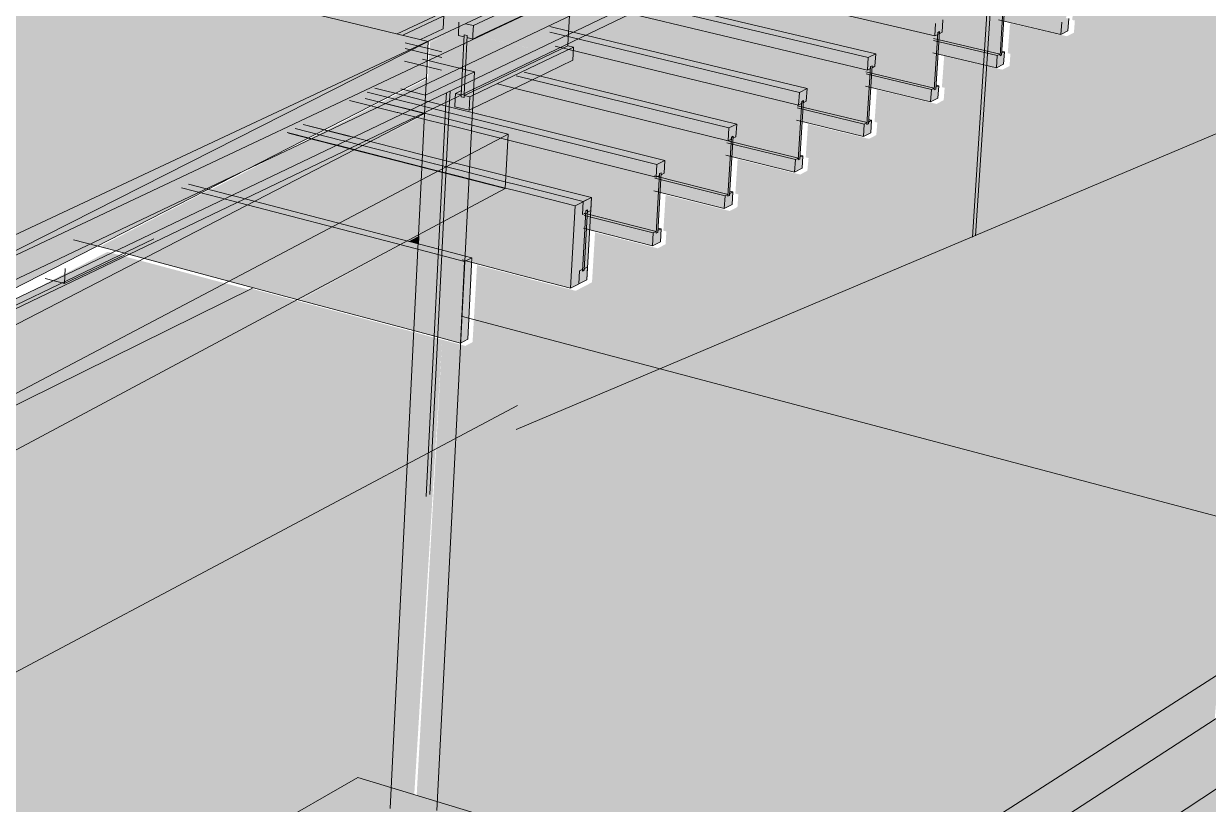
# Model space of a CAD drawing. Header units: inches. Extents: x -8026 to -8021, y -2777 to 2751.
# Drawn here: x -8022.9096 to -8022.7571, y -863.1943 to -863.0937 of the extents above; entities that cross this region are included whole.
import ezdxf

# ---------------------------------------------------------------- set-up
doc = ezdxf.new("R2010")
doc.units = ezdxf.units.IN
doc.header["$MEASUREMENT"] = 0
for name, color, linetype, lineweight in [('A-DETL', 90, 'Continuous', 9), ('A-FLOR', 192, 'Continuous', 13), ('C-BLDG-PADS', 91, 'Continuous', 9), ('I-WALL', 2, 'Continuous', 13), ('S-BEAM', 12, 'Continuous', 9), ('S-FNDN', 32, 'Continuous', 13)]:
    doc.layers.add(name, color=color, linetype=linetype, lineweight=lineweight)
for name, color, linetype, lineweight, transparency in [('A-WALL-PATT-1', 235, 'Continuous', 13, 0.4), ('A-WALL-PATT-3', 25, 'Continuous', 13, 0.4), ('I-WALL-1', 2, 'Continuous', 13, 0.4), ('S-FNDN-2', 25, 'Continuous', 13, 0.4)]:
    doc.layers.add(name, color=color, linetype=linetype, lineweight=lineweight, transparency=transparency)

msp = doc.modelspace()

# ---------------------------------------------------------------- hatches: boundary and pattern name
at = {"layer": 'A-WALL-PATT-1'}
for points in [[(-8022.92351, -863.13818), (-8022.89468, -863.12425), (-8022.89604, -863.12388), (-8022.90381, -863.12763), (-8022.9063, -863.12695), (-8022.92342, -863.13578), (-8022.92346, -863.13685)], [(-8022.92394, -863.15021), (-8022.87971, -863.12825), (-8022.89282, -863.12474), (-8022.9236, -863.14077), (-8022.92394, -863.15006)], [(-8022.9236, -863.14077), (-8022.89282, -863.12474), (-8022.89468, -863.12425), (-8022.92351, -863.13818), (-8022.92355, -863.13916)]]:
    msp.add_hatch(color=256, dxfattribs=at).paths.add_polyline_path(points, flags=0)
at = {"layer": 'A-WALL-PATT-3'}
for points in [[(-8022.82869, -863.12236), (-8022.82766, -863.12183), (-8022.82757, -863.12018), (-8022.82795, -863.12008), (-8022.8277, -863.11547), (-8022.81943, -863.11756), (-8022.81843, -863.11704), (-8022.81833, -863.11541), (-8022.81871, -863.11531), (-8022.81845, -863.11086), (-8022.81037, -863.11287), (-8022.80939, -863.11236), (-8022.80929, -863.11075), (-8022.80966, -863.11065), (-8022.8094, -863.10636), (-8022.80151, -863.10828), (-8022.80056, -863.10779), (-8022.80046, -863.10618), (-8022.80082, -863.1061), (-8022.80056, -863.10194), (-8022.79285, -863.1038), (-8022.79191, -863.10331), (-8022.79181, -863.10172), (-8022.79216, -863.10164), (-8022.79191, -863.09762), (-8022.78437, -863.0994), (-8022.78346, -863.09893), (-8022.78335, -863.09736), (-8022.7837, -863.09728), (-8022.78344, -863.09339), (-8022.77607, -863.09511), (-8022.77518, -863.09464), (-8022.77507, -863.09308), (-8022.77541, -863.09301), (-8022.77509, -863.08927), (-8022.76795, -863.0909), (-8022.76707, -863.09044), (-8022.76701, -863.08889), (-8022.76729, -863.08883), (-8022.76697, -863.08521), (-8022.76, -863.08678), (-8022.75914, -863.08633), (-8022.75903, -863.08481), (-8022.75935, -863.08473), (-8022.7591, -863.08121), (-8022.75221, -863.08274), (-8022.75136, -863.08231), (-8022.75127, -863.08079), (-8022.75157, -863.08072), (-8022.75122, -863.07734), (-8022.74859, -863.07791), (-8022.74839, -863.0751), (-8022.73785, -863.06968), (-8022.73703, -863.05956), (-8022.75491, -863.05586), (-8022.84363, -863.09834), (-8022.84438, -863.11415), (-8022.83649, -863.11615), (-8022.83671, -863.12031), (-8022.829, -863.12228)], [(-8022.84363, -863.09834), (-8022.75491, -863.05586), (-8022.75644, -863.05555), (-8022.84357, -863.09713)], [(-8022.84561, -863.14641), (-8022.75002, -863.10584), (-8022.74777, -863.07811), (-8022.75046, -863.07754), (-8022.75073, -863.08093), (-8022.75042, -863.08105), (-8022.75054, -863.08252), (-8022.75138, -863.08295), (-8022.75825, -863.08144), (-8022.75853, -863.08495), (-8022.75821, -863.08503), (-8022.75833, -863.08655), (-8022.75919, -863.087), (-8022.76621, -863.08547), (-8022.76648, -863.08906), (-8022.76616, -863.08913), (-8022.76628, -863.09068), (-8022.76716, -863.09113), (-8022.77433, -863.08954), (-8022.77461, -863.09325), (-8022.77428, -863.09333), (-8022.7744, -863.09489), (-8022.7753, -863.09535), (-8022.78263, -863.09367), (-8022.78292, -863.09753), (-8022.78258, -863.09761), (-8022.78269, -863.09919), (-8022.78361, -863.09966), (-8022.79111, -863.09789), (-8022.7914, -863.10191), (-8022.79105, -863.10199), (-8022.79117, -863.10358), (-8022.7921, -863.10407), (-8022.79978, -863.10223), (-8022.80007, -863.10638), (-8022.79972, -863.10647), (-8022.79985, -863.10808), (-8022.80079, -863.10857), (-8022.80865, -863.10666), (-8022.80894, -863.11095), (-8022.80857, -863.11104), (-8022.80873, -863.11269), (-8022.80966, -863.11317), (-8022.81771, -863.11118), (-8022.818, -863.11562), (-8022.81762, -863.11572), (-8022.81773, -863.11735), (-8022.81873, -863.11787), (-8022.82698, -863.1158), (-8022.82727, -863.1204), (-8022.82688, -863.1205), (-8022.82699, -863.12215), (-8022.82801, -863.12268), (-8022.83607, -863.12062), (-8022.83646, -863.12706), (-8022.83856, -863.12815), (-8022.84445, -863.12666), (-8022.84558, -863.14591)], [(-8022.85792, -863.10535), (-8022.85785, -863.10532), (-8022.85769, -863.10303), (-8022.86057, -863.10231), (-8022.86369, -863.10391), (-8022.85924, -863.10502)], [(-8022.86477, -863.10899), (-8022.85812, -863.10545), (-8022.86518, -863.10888)], [(-8022.85812, -863.11067), (-8022.85785, -863.10537), (-8022.86477, -863.10899), (-8022.85924, -863.11039)], [(-8022.85785, -863.10537), (-8022.85785, -863.10532), (-8022.85792, -863.10535)], [(-8022.85504, -863.25773), (-8022.74663, -863.18607), (-8022.75627, -863.18337), (-8022.75002, -863.10584), (-8022.84561, -863.14641), (-8022.84854, -863.1965), (-8022.84111, -863.19876), (-8022.84191, -863.21211), (-8022.85283, -863.21884), (-8022.85475, -863.25277)], [(-8022.8808, -863.11641), (-8022.86523, -863.10886), (-8022.87072, -863.10747), (-8022.88561, -863.11515), (-8022.88107, -863.11634)], [(-8022.87965, -863.11671), (-8022.86481, -863.10896), (-8022.86523, -863.10886), (-8022.8808, -863.11641)], [(-8022.86008, -863.1218), (-8022.85869, -863.12105), (-8022.85816, -863.11065), (-8022.86481, -863.10896), (-8022.87965, -863.11671), (-8022.86239, -863.1212)], [(-8022.83921, -863.12781), (-8022.83711, -863.12672), (-8022.83654, -863.11613), (-8022.84443, -863.11413), (-8022.84508, -863.12628), (-8022.84353, -863.12668)], [(-8022.89387, -863.12406), (-8022.87971, -863.11667), (-8022.88087, -863.11637), (-8022.89571, -863.12357)], [(-8022.87415, -863.12933), (-8022.86015, -863.12176), (-8022.87971, -863.11667), (-8022.89387, -863.12406), (-8022.87608, -863.12882)], [(-8022.85874, -863.12215), (-8022.85869, -863.12105), (-8022.86008, -863.1218), (-8022.85929, -863.12201)], [(-8022.85937, -863.13328), (-8022.85881, -863.12211), (-8022.86015, -863.12176), (-8022.87409, -863.12935), (-8022.86246, -863.13246)], [(-8023.01216, -863.20394), (-8022.87359, -863.12968), (-8022.8803, -863.12788), (-8022.92449, -863.1497), (-8022.93282, -863.14729), (-8022.95714, -863.15913), (-8022.95761, -863.15905), (-8022.97494, -863.16754), (-8022.97449, -863.16758), (-8023.00722, -863.18351), (-8023.0074, -863.18341), (-8023.01547, -863.18759), (-8023.01547, -863.18778), (-8023.01162, -863.18617), (-8023.01172, -863.19189), (-8023.01264, -863.19227), (-8023.01173, -863.19258), (-8023.01178, -863.19552), (-8023.01207, -863.19566), (-8023.01178, -863.19566), (-8023.01183, -863.19899), (-8023.01785, -863.202), (-8023.01547, -863.20281)], [(-8022.9347, -863.23046), (-8022.86974, -863.19265), (-8022.86246, -863.19487), (-8022.85877, -863.13364), (-8022.87359, -863.12968), (-8023.01216, -863.20394), (-8022.9505, -863.22505)], [(-8023.04564, -863.31295), (-8022.84885, -863.19625), (-8022.85935, -863.19306), (-8022.86246, -863.19487), (-8022.86974, -863.19265), (-8022.9347, -863.23046), (-8022.97993, -863.21498), (-8022.99833, -863.22486), (-8022.95276, -863.24095), (-8023.03721, -863.28887), (-8023.03731, -863.29626), (-8023.04551, -863.30104), (-8023.04559, -863.30812)]]:
    msp.add_hatch(color=256, dxfattribs=at).paths.add_polyline_path(points, flags=0)
h = msp.add_hatch(color=256, dxfattribs=at)
h.paths.add_polyline_path([(-8022.89571, -863.12357), (-8022.88087, -863.11637), (-8022.88567, -863.11512), (-8022.89986, -863.12246), (-8022.89739, -863.12312)], flags=0)
h.paths.add_polyline_path([(-8022.86518, -863.10888), (-8022.85792, -863.10535), (-8022.86374, -863.1039), (-8022.87068, -863.10749), (-8022.86683, -863.10846)], flags=0)
at = {"layer": 'I-WALL-1'}
h = msp.add_hatch(color=256, dxfattribs=at)
h.paths.add_polyline_path([(-8022.85736, -863.09611), (-8022.76661, -863.05344), (-8022.87422, -863.03118), (-8022.87509, -863.03151), (-8022.87516, -863.03288), (-8022.87482, -863.03295), (-8022.87498, -863.03582), (-8022.88228, -863.03429), (-8022.88317, -863.03463), (-8022.88323, -863.03601), (-8022.88289, -863.03608), (-8022.88305, -863.03905), (-8022.89049, -863.03746), (-8022.8914, -863.03781), (-8022.89146, -863.0392), (-8022.89111, -863.03927), (-8022.89127, -863.04233), (-8022.89886, -863.04069), (-8022.89979, -863.04105), (-8022.89984, -863.04245), (-8022.89949, -863.04253), (-8022.89964, -863.04569), (-8022.90739, -863.04399), (-8022.90833, -863.04435), (-8022.90839, -863.04576), (-8022.90803, -863.04584), (-8022.90818, -863.0491), (-8022.91608, -863.04734), (-8022.91704, -863.04771), (-8022.91709, -863.04914), (-8022.91673, -863.04922), (-8022.91687, -863.05259), (-8022.93297, -863.04895), (-8022.93395, -863.04932), (-8022.934, -863.05076), (-8022.93361, -863.05084), (-8022.93125, -863.04994), (-8022.92833, -863.0506), (-8022.92838, -863.05203), (-8022.928, -863.05212), (-8022.92812, -863.0556), (-8022.94204, -863.0524), (-8022.94304, -863.05278), (-8022.94308, -863.05423), (-8022.94269, -863.05432), (-8022.94032, -863.05341), (-8022.93739, -863.05408), (-8022.93744, -863.05553), (-8022.93705, -863.05562), (-8022.93717, -863.05922), (-8022.95128, -863.05592), (-8022.9523, -863.05631), (-8022.95232, -863.05778), (-8022.95195, -863.05786), (-8022.94958, -863.05695), (-8022.94663, -863.05764), (-8022.94668, -863.0591), (-8022.94628, -863.05919), (-8022.9464, -863.06291), (-8022.94875, -863.06232), (-8022.94873, -863.0616), (-8022.95039, -863.06124), (-8022.9515, -863.06167), (-8022.96071, -863.05951), (-8022.96175, -863.05991), (-8022.96179, -863.06138), (-8022.96139, -863.06148), (-8022.96151, -863.0653), (-8022.96411, -863.06461), (-8022.96397, -863.05997), (-8022.96335, -863.05973), (-8022.96331, -863.05815), (-8022.96489, -863.05778), (-8022.97845, -863.0629), (-8022.9784, -863.0618), (-8022.92844, -863.04304), (-8022.92839, -863.04162), (-8022.92896, -863.04149), (-8022.92877, -863.03696), (-8022.91515, -863.03989), (-8022.91425, -863.03955), (-8022.9142, -863.03814), (-8022.91456, -863.03806), (-8022.91445, -863.03497), (-8022.90654, -863.03663), (-8022.90566, -863.0363), (-8022.90561, -863.0349), (-8022.90597, -863.03483), (-8022.90585, -863.03183), (-8022.89807, -863.03343), (-8022.89724, -863.03311), (-8022.89718, -863.03173), (-8022.89753, -863.03165), (-8022.89741, -863.02875), (-8022.8898, -863.0303), (-8022.88896, -863.02998), (-8022.8889, -863.02861), (-8022.88925, -863.02854), (-8022.88913, -863.02572), (-8022.88166, -863.02722), (-8022.88084, -863.02691), (-8022.88078, -863.02637), (-8022.87982, -863.02653), (-8022.87902, -863.02622), (-8022.87896, -863.02486), (-8022.87929, -863.02479), (-8022.87903, -863.01907), (-8022.8787, -863.01892), (-8022.87864, -863.01758), (-8022.9369, -863.00598), (-8022.9378, -863.00628), (-8022.93784, -863.00679), (-8022.93877, -863.00661), (-8022.93968, -863.00691), (-8022.93972, -863.00824), (-8022.93937, -863.00831), (-8022.93947, -863.01095), (-8022.94713, -863.00939), (-8022.94805, -863.0097), (-8022.94809, -863.01104), (-8022.94774, -863.01111), (-8022.94784, -863.01383), (-8022.95564, -863.01223), (-8022.95658, -863.01254), (-8022.95662, -863.01389), (-8022.95625, -863.01396), (-8022.95635, -863.01678), (-8022.9643, -863.01512), (-8022.96526, -863.01544), (-8022.96529, -863.01679), (-8022.96492, -863.01687), (-8022.96502, -863.01977), (-8022.97312, -863.01806), (-8022.9741, -863.01838), (-8022.97413, -863.01975), (-8022.97375, -863.01983), (-8022.97388, -863.02502), (-8022.98163, -863.02764), (-8022.98148, -863.02277), (-8022.98096, -863.02259), (-8022.98093, -863.0212), (-8022.98229, -863.02091), (-8023.04085, -863.04041), (-8023.04109, -863.06089), (-8023.01801, -863.05275), (-8023.00935, -863.05484), (-8023.00942, -863.05894), (-8022.98099, -863.06588), (-8022.9785, -863.0649), (-8022.97853, -863.06647), (-8022.85753, -863.09607)], flags=0)
h.paths.add_polyline_path([(-8023.27703, -863.09265), (-8023.16834, -863.0587), (-8023.16888, -863.05855), (-8023.18698, -863.0642), (-8023.18719, -863.0565), (-8023.18637, -863.05625), (-8023.18642, -863.05376), (-8023.18854, -863.05318), (-8023.20607, -863.05848), (-8023.20631, -863.05122), (-8023.20551, -863.05098), (-8023.20557, -863.04853), (-8023.20763, -863.04796), (-8023.2771, -863.06833), (-8023.27639, -863.08293), (-8023.27752, -863.08327), (-8023.27705, -863.0923)], flags=0)
h.paths.add_polyline_path([(-8023.14529, -863.07245), (-8023.14321, -863.07176), (-8023.14323, -863.0693), (-8023.14406, -863.06907), (-8023.14437, -863.06639), (-8023.14288, -863.0659), (-8023.14411, -863.06507), (-8023.14415, -863.06141), (-8023.14162, -863.06259), (-8023.14159, -863.06549), (-8023.13675, -863.06391), (-8023.12648, -863.06623), (-8023.12446, -863.06556), (-8023.12448, -863.06314), (-8023.12528, -863.06292), (-8023.12548, -863.06024), (-8023.11841, -863.05793), (-8023.10828, -863.06021), (-8023.10633, -863.05957), (-8023.10634, -863.05718), (-8023.10711, -863.05698), (-8023.1072, -863.05429), (-8023.10617, -863.05395), (-8023.10712, -863.05335), (-8023.10711, -863.05019), (-8023.1056, -863.0509), (-8023.10559, -863.05377), (-8023.10066, -863.05216), (-8023.09066, -863.05439), (-8023.08877, -863.05376), (-8023.08877, -863.05141), (-8023.08951, -863.05122), (-8023.08951, -863.04855), (-8023.08346, -863.04658), (-8023.07359, -863.04874), (-8023.07176, -863.04814), (-8023.07175, -863.04582), (-8023.07247, -863.04564), (-8023.07232, -863.04295), (-8023.06692, -863.0409), (-8023.05704, -863.04327), (-8023.05528, -863.04269), (-8023.05526, -863.0404), (-8023.05596, -863.04023), (-8023.05594, -863.03731), (-8023.05486, -863.03727), (-8023.05092, -863.0382), (-8023.04694, -863.03658), (-8023.041, -863.03797), (-8023.0393, -863.03741), (-8023.03928, -863.03515), (-8023.03995, -863.03499), (-8023.03994, -863.03428), (-8023.03136, -863.03148), (-8023.02544, -863.03282), (-8023.0238, -863.03228), (-8023.02376, -863.03006), (-8023.02442, -863.02991), (-8023.02441, -863.0292), (-8023.01624, -863.02653), (-8023.01034, -863.02783), (-8023.00875, -863.02731), (-8023.00871, -863.02511), (-8023.00934, -863.02497), (-8023.00933, -863.02426), (-8023.00347, -863.02265), (-8023.00349, -862.99975), (-8022.99598, -863.00131), (-8022.99644, -863.02284), (-8022.99568, -863.02298), (-8022.99414, -863.02248), (-8022.9941, -863.02031), (-8022.99471, -863.02018), (-8022.99467, -863.01809), (-8022.99404, -863.01818), (-8022.99401, -863.01681), (-8022.99315, -863.01653), (-8022.98508, -863.01826), (-8022.98506, -863.01752), (-8022.98143, -863.01827), (-8022.97995, -863.01778), (-8022.9799, -863.01565), (-8022.9805, -863.01552), (-8022.98039, -863.01107), (-8022.97456, -863.01224), (-8022.97463, -863.01507), (-8022.96933, -863.01333), (-8022.9676, -863.0137), (-8022.96616, -863.01322), (-8022.96544, -863.01204), (-8022.95581, -863.00887), (-8022.95415, -863.00925), (-8022.95276, -863.00879), (-8022.95196, -863.0076), (-8022.94944, -863.00677), (-8022.94933, -863.00359), (-8022.94882, -863.00343), (-8022.94882, -863.00331), (-8022.94106, -863.00493), (-8022.93972, -863.00448), (-8022.93966, -863.00243), (-8022.9402, -863.00232), (-8022.94008, -862.99848), (-8022.92834, -863.00072), (-8022.92704, -863.00029), (-8022.92697, -862.99826), (-8022.9275, -862.99816), (-8022.92737, -862.9945), (-8022.91595, -862.99662), (-8022.91469, -862.99621), (-8022.91462, -862.9942), (-8022.91513, -862.99411), (-8022.91493, -862.99062), (-8022.90389, -862.99264), (-8022.90267, -862.99223), (-8022.90263, -862.99025), (-8022.9031, -862.99016), (-8022.90297, -862.98683), (-8022.89215, -862.98875), (-8022.89097, -862.98836), (-8022.89089, -862.98641), (-8022.89137, -862.98632), (-8022.89124, -862.98314), (-8022.88071, -862.98497), (-8022.87956, -862.98459), (-8022.87948, -862.98266), (-8022.87995, -862.98258), (-8022.87982, -862.97954), (-8022.86956, -862.98128), (-8022.86845, -862.98092), (-8022.86836, -862.97901), (-8022.86882, -862.97893), (-8022.86869, -862.97603), (-8022.85869, -862.97769), (-8022.85761, -862.97733), (-8022.85752, -862.97545), (-8022.85797, -862.97537), (-8022.85784, -862.9726), (-8022.84809, -862.97419), (-8022.84704, -862.97384), (-8022.84695, -862.97198), (-8022.84739, -862.9719), (-8022.84725, -862.96925), (-8022.83775, -862.97077), (-8022.83673, -862.97043), (-8022.83663, -862.96859), (-8022.83706, -862.96852), (-8022.83693, -862.96598), (-8022.82766, -862.96743), (-8022.82667, -862.9671), (-8022.82662, -862.96528), (-8022.82699, -862.96522), (-8022.82685, -862.96279), (-8022.81781, -862.96417), (-8022.81685, -862.96386), (-8022.81676, -862.96205), (-8022.81715, -862.96199), (-8022.81702, -862.95967), (-8022.80819, -862.96099), (-8022.80726, -862.96069), (-8022.80716, -862.95891), (-8022.80755, -862.95885), (-8022.80742, -862.95662), (-8022.7988, -862.95789), (-8022.79789, -862.95759), (-8022.79779, -862.95583), (-8022.79817, -862.95577), (-8022.79805, -862.95364), (-8022.78962, -862.95485), (-8022.78874, -862.95456), (-8022.78866, -862.95282), (-8022.78901, -862.95277), (-8022.78889, -862.95073), (-8022.78066, -862.95189), (-8022.7798, -862.95161), (-8022.77969, -862.94989), (-8022.78006, -862.94983), (-8022.77994, -862.94788), (-8022.77189, -862.94899), (-8022.77106, -862.94872), (-8022.77095, -862.94701), (-8022.77131, -862.94696), (-8022.77119, -862.94509), (-8022.76333, -862.94616), (-8022.76252, -862.94589), (-8022.7624, -862.94421), (-8022.76275, -862.94416), (-8022.76263, -862.94237), (-8022.75495, -862.94339), (-8022.75416, -862.94313), (-8022.75404, -862.94146), (-8022.75439, -862.94141), (-8022.75427, -862.9397), (-8022.74675, -862.94068), (-8022.74598, -862.94042), (-8022.74587, -862.93877), (-8022.7462, -862.93873), (-8022.74609, -862.93709), (-8022.73873, -862.93803), (-8022.73798, -862.93778), (-8022.73787, -862.93615), (-8022.73819, -862.9361), (-8022.73808, -862.93453), (-8022.73088, -862.93543), (-8022.73015, -862.93519), (-8022.73004, -862.93357), (-8022.73036, -862.93353), (-8022.72964, -862.92409), (-8022.72932, -862.92399), (-8022.7292, -862.92236), (-8022.73432, -862.92169), (-8022.72751, -862.91957), (-8022.72391, -862.92002), (-8022.72403, -862.92163), (-8022.72371, -862.92167), (-8022.72442, -862.93102), (-8022.72474, -862.93112), (-8022.72486, -862.93273), (-8022.7232, -862.93289), (-8022.72249, -862.93266), (-8022.72237, -862.93106), (-8022.72269, -862.93102), (-8022.72196, -862.92166), (-8022.72165, -862.92157), (-8022.72153, -862.91996), (-8022.72661, -862.9193), (-8022.71994, -862.91722), (-8022.71637, -862.91767), (-8022.71649, -862.91926), (-8022.71618, -862.9193), (-8022.71689, -862.92855), (-8022.71721, -862.92866), (-8022.71733, -862.93024), (-8022.71577, -862.93043), (-8022.71499, -862.93018), (-8022.71487, -862.92859), (-8022.71517, -862.92855), (-8022.71443, -862.91929), (-8022.71414, -862.9192), (-8022.71402, -862.9176), (-8022.93762, -862.88972), (-8022.93855, -862.88991), (-8022.9386, -862.89131), (-8022.93823, -862.89136), (-8022.93829, -862.89252), (-8022.94097, -862.89218), (-8022.94168, -862.90996), (-8022.97777, -862.91824), (-8022.97962, -862.91797), (-8022.97951, -862.91399), (-8022.98487, -862.91321), (-8022.97944, -862.912), (-8022.9791, -862.8995), (-8022.98242, -862.89906), (-8022.98345, -862.89927), (-8022.98348, -862.90074), (-8022.98308, -862.90079), (-8022.98313, -862.90223), (-8022.9919, -862.90103), (-8022.99295, -862.90125), (-8022.99298, -862.90273), (-8022.99257, -862.90279), (-8022.99261, -862.90429), (-8023.00157, -862.90305), (-8023.00263, -862.90327), (-8023.00266, -862.90477), (-8023.00224, -862.90483), (-8023.00229, -862.9064), (-8023.01142, -862.90511), (-8023.01251, -862.90533), (-8023.01248, -862.90578), (-8023.09719, -862.89376), (-8023.09718, -862.9017), (-8023.03238, -862.91126), (-8023.03248, -862.91297), (-8023.0422, -862.91152), (-8023.04336, -862.91176), (-8023.04337, -862.91332), (-8023.04292, -862.91338), (-8023.04294, -862.91525), (-8023.05288, -862.91375), (-8023.05406, -862.914), (-8023.05407, -862.91556), (-8023.05361, -862.91563), (-8023.05369, -862.91758), (-8023.06378, -862.91602), (-8023.06499, -862.91627), (-8023.065, -862.91786), (-8023.06452, -862.91793), (-8023.06458, -862.91997), (-8023.07491, -862.91834), (-8023.07615, -862.9186), (-8023.07615, -862.9202), (-8023.07567, -862.92028), (-8023.0757, -862.92241), (-8023.08628, -862.92071), (-8023.08754, -862.92098), (-8023.08754, -862.92259), (-8023.08705, -862.92267), (-8023.08705, -862.9249), (-8023.09085, -862.92428), (-8023.09213, -862.92455), (-8023.09213, -862.92619), (-8023.09163, -862.92627), (-8023.09163, -862.92862), (-8023.1027, -862.92678), (-8023.10401, -862.92706), (-8023.104, -862.92871), (-8023.10349, -862.9288), (-8023.10349, -862.93125), (-8023.11481, -862.92933), (-8023.11615, -862.92962), (-8023.11614, -862.93129), (-8023.11561, -862.93138), (-8023.11561, -862.93394), (-8023.12718, -862.93195), (-8023.12855, -862.93223), (-8023.12854, -862.93393), (-8023.128, -862.93402), (-8023.12799, -862.9367), (-8023.13984, -862.93461), (-8023.14124, -862.93491), (-8023.14122, -862.93662), (-8023.14067, -862.93672), (-8023.14066, -862.93953), (-8023.15278, -862.93734), (-8023.15422, -862.93765), (-8023.15419, -862.93937), (-8023.15363, -862.93948), (-8023.15362, -862.94242), (-8023.16603, -862.94014), (-8023.16749, -862.94047), (-8023.16747, -862.94219), (-8023.16689, -862.9423), (-8023.16682, -862.9454), (-8023.18671, -862.94166), (-8023.18822, -862.94197), (-8023.18818, -862.94373), (-8023.18758, -862.94384), (-8023.18749, -862.94707), (-8023.20059, -862.94455), (-8023.20213, -862.94487), (-8023.20209, -862.94665), (-8023.20148, -862.94676), (-8023.20137, -862.95015), (-8023.2148, -862.94751), (-8023.21638, -862.94784), (-8023.21633, -862.94964), (-8023.2157, -862.94976), (-8023.21558, -862.95332), (-8023.22935, -862.95055), (-8023.23097, -862.95088), (-8023.23091, -862.9527), (-8023.23027, -862.95283), (-8023.23012, -862.95657), (-8023.24426, -862.95365), (-8023.24591, -862.954), (-8023.24585, -862.95584), (-8023.24519, -862.95597), (-8023.24502, -862.9599), (-8023.25953, -862.95684), (-8023.26122, -862.95719), (-8023.26116, -862.95905), (-8023.26048, -862.95919), (-8023.26028, -862.96333), (-8023.27518, -862.9601), (-8023.27692, -862.96046), (-8023.27684, -862.96234), (-8023.27615, -862.9625), (-8023.27592, -862.96685), (-8023.28224, -862.96545), (-8023.2793, -863.02609), (-8023.16185, -863.05797), (-8023.16204, -863.07215), (-8023.15569, -863.07007), (-8023.14625, -863.07219)], flags=0)
h.paths.add_polyline_path([(-8023.27754, -863.05964), (-8023.22414, -863.04436), (-8023.22417, -863.04344), (-8023.22617, -863.0429), (-8023.24263, -863.04758), (-8023.24291, -863.04111), (-8023.24216, -863.0409), (-8023.24224, -863.0385), (-8023.24418, -863.03797), (-8023.26015, -863.04239), (-8023.26044, -863.03626), (-8023.25972, -863.03607), (-8023.2598, -863.0337), (-8023.26169, -863.03319), (-8023.27718, -863.03735), (-8023.2775, -863.03155), (-8023.27679, -863.03137), (-8023.27688, -863.02903), (-8023.27872, -863.02853), (-8023.27908, -863.02862), (-8023.27758, -863.05869)], flags=0)
h.paths.add_polyline_path([(-8023.08951, -863.04675), (-8023.08951, -863.0448), (-8023.08605, -863.04594), (-8023.08951, -863.04706)], flags=0)
h.paths.add_polyline_path([(-8023.07246, -863.04122), (-8023.07242, -863.03957), (-8023.06937, -863.04053), (-8023.07232, -863.04149)], flags=0)
h.paths.add_polyline_path([(-8023.05593, -863.03587), (-8023.05585, -863.03449), (-8023.05319, -863.03528), (-8023.05566, -863.03608)], flags=0)
h.paths.add_polyline_path([(-8022.94205, -863.03598), (-8022.94193, -863.03409), (-8022.93869, -863.0348), (-8022.94186, -863.03591)], flags=0)
h.paths.add_polyline_path([(-8022.95497, -863.03298), (-8022.95486, -863.03127), (-8022.9519, -863.03192), (-8022.9548, -863.03292)], flags=0)
h.paths.add_polyline_path([(-8023.0399, -863.03068), (-8023.03989, -863.02952), (-8023.0375, -863.0302), (-8023.03951, -863.03085)], flags=0)
h.paths.add_polyline_path([(-8022.96767, -863.03003), (-8022.96759, -863.0285), (-8022.96489, -863.02909), (-8022.96753, -863.02998)], flags=0)
h.paths.add_polyline_path([(-8023.02436, -863.02564), (-8023.02435, -863.02471), (-8023.02227, -863.02526), (-8023.02397, -863.02581)], flags=0)
h.paths.add_polyline_path([(-8023.00927, -863.02075), (-8023.00926, -863.02004), (-8023.00749, -863.02046), (-8023.00866, -863.02085)], flags=0)
h.paths.add_polyline_path([(-8022.99463, -863.01601), (-8022.99462, -863.01549), (-8022.99312, -863.01581), (-8022.99392, -863.01606)], flags=0)
h.paths.add_polyline_path([(-8022.96658, -863.00692), (-8022.96658, -863.00676), (-8022.96569, -863.00691), (-8022.96582, -863.00696)], flags=0)
h.paths.add_polyline_path([(-8023.1067, -862.9003), (-8023.10673, -862.89241), (-8023.10959, -862.892), (-8023.1096, -862.89844), (-8023.10997, -862.89851), (-8023.10997, -862.89982), (-8023.10692, -862.90026)], flags=0)
msp.add_hatch(color=256, dxfattribs=at).paths.add_polyline_path([(-8023.04255, -863.18289), (-8022.85763, -863.096), (-8023.01613, -863.05728), (-8023.04119, -863.06705), (-8023.0425, -863.17792)], flags=0)
at = {"layer": 'S-FNDN'}
msp.add_hatch(color=256, dxfattribs=at).paths.add_polyline_path([(-8022.83174, -863.27012), (-8022.72105, -863.19324), (-8022.74663, -863.18607), (-8022.85504, -863.25773), (-8022.87766, -863.24999), (-8022.88204, -863.25277), (-8022.83251, -863.26985)], flags=0)
at = {"layer": 'S-FNDN-2'}
for points in [[(-8022.84357, -863.09713), (-8022.75644, -863.05555), (-8022.76661, -863.05344), (-8022.85415, -863.09459), (-8022.84515, -863.09674)], [(-8022.85443, -863.09926), (-8022.85415, -863.09459), (-8022.8573, -863.09613), (-8022.85747, -863.09852), (-8022.85497, -863.09913)], [(-8022.85172, -863.10223), (-8022.84363, -863.09834), (-8022.84357, -863.09713), (-8022.85415, -863.09459), (-8022.85443, -863.09926), (-8022.8516, -863.09993), (-8022.85166, -863.101)], [(-8023.04266, -863.19244), (-8022.95597, -863.15093), (-8022.85779, -863.10066), (-8022.85756, -863.09602), (-8022.85763, -863.096), (-8023.04255, -863.18289), (-8023.04264, -863.18982)], [(-8022.85769, -863.10303), (-8022.85454, -863.10151), (-8022.85443, -863.09926), (-8022.85747, -863.09852), (-8022.85757, -863.10076)], [(-8022.85454, -863.10151), (-8022.8516, -863.09993), (-8022.85443, -863.09926), (-8022.85448, -863.10032)], [(-8022.84438, -863.11415), (-8022.84363, -863.09834), (-8022.85172, -863.10223), (-8022.85183, -863.10687), (-8022.8471, -863.10806), (-8022.84737, -863.11339), (-8022.84607, -863.11372)], [(-8022.85769, -863.10303), (-8022.85757, -863.10076), (-8022.86057, -863.10231), (-8022.8592, -863.10265)], [(-8022.85466, -863.10382), (-8022.85172, -863.10223), (-8022.8516, -863.09993), (-8022.85454, -863.10151), (-8022.85463, -863.10323)], [(-8022.85785, -863.10532), (-8022.85466, -863.10382), (-8022.85454, -863.10151), (-8022.85769, -863.10303), (-8022.85781, -863.10445)], [(-8022.85183, -863.10687), (-8022.85172, -863.10223), (-8022.85466, -863.10382), (-8022.85483, -863.10612), (-8022.85208, -863.10681)], [(-8022.85483, -863.10612), (-8022.85466, -863.10382), (-8022.85785, -863.10537), (-8022.85501, -863.10608)], [(-8022.85509, -863.11144), (-8022.85483, -863.10612), (-8022.85785, -863.10537), (-8022.85812, -863.11067), (-8022.85738, -863.11086)], [(-8022.8521, -863.1122), (-8022.85183, -863.10687), (-8022.85483, -863.10612), (-8022.85509, -863.11144), (-8022.85284, -863.11201)], [(-8022.84737, -863.11339), (-8022.8471, -863.10806), (-8022.85183, -863.10687), (-8022.8521, -863.1122), (-8022.84739, -863.11339)], [(-8022.85869, -863.12105), (-8022.85555, -863.11935), (-8022.85514, -863.11141), (-8022.85816, -863.11065), (-8022.85856, -863.11837)], [(-8022.85555, -863.11935), (-8022.85244, -863.11767), (-8022.85214, -863.11217), (-8022.85514, -863.11141), (-8022.85543, -863.11696)], [(-8022.84508, -863.12628), (-8022.84443, -863.11413), (-8022.84742, -863.11337), (-8022.84752, -863.11501), (-8022.85244, -863.11767), (-8022.85274, -863.12371), (-8022.85185, -863.12395), (-8022.85185, -863.12451), (-8022.84613, -863.12601)], [(-8022.85244, -863.11767), (-8022.84752, -863.11501), (-8022.84744, -863.11336), (-8022.85214, -863.11217), (-8022.85233, -863.11556)], [(-8022.85274, -863.12371), (-8022.85244, -863.11767), (-8022.85555, -863.11935), (-8022.85573, -863.12294), (-8022.85278, -863.1237)], [(-8022.85573, -863.12294), (-8022.85555, -863.11935), (-8022.85869, -863.12105), (-8022.85874, -863.12215), (-8022.85778, -863.1224)], [(-8022.85637, -863.13408), (-8022.8558, -863.1229), (-8022.85881, -863.12211), (-8022.85936, -863.13328), (-8022.85785, -863.13369)], [(-8022.90381, -863.12763), (-8022.89604, -863.12388), (-8022.89886, -863.12313), (-8022.90373, -863.12564), (-8022.9038, -863.12738)], [(-8022.85339, -863.13488), (-8022.85285, -863.12366), (-8022.8558, -863.1229), (-8022.85637, -863.13408), (-8022.85553, -863.13431)], [(-8022.85339, -863.13488), (-8022.85246, -863.1344), (-8022.85193, -863.12391), (-8022.85282, -863.12367), (-8022.85329, -863.13289)], [(-8022.84854, -863.1965), (-8022.84444, -863.12662), (-8022.85127, -863.12484), (-8022.85184, -863.13476), (-8022.85277, -863.13525), (-8022.85612, -863.1942), (-8022.85128, -863.19567)], [(-8022.90381, -863.12763), (-8022.90373, -863.12564), (-8022.9063, -863.12695), (-8022.90414, -863.12754)], [(-8022.85612, -863.1942), (-8022.85277, -863.13525), (-8022.85576, -863.13445), (-8022.85905, -863.19331), (-8022.85754, -863.19377)]]:
    msp.add_hatch(color=256, dxfattribs=at).paths.add_polyline_path(points, flags=0)
h = msp.add_hatch(color=256, dxfattribs=at)
h.paths.add_polyline_path([(-8022.8654, -863.25418), (-8022.85926, -863.2502), (-8022.85768, -863.22184), (-8022.86386, -863.22565), (-8022.86532, -863.25277)], flags=0)
h.paths.add_polyline_path([(-8022.86246, -863.19487), (-8022.85935, -863.19306), (-8022.85576, -863.13445), (-8022.85877, -863.13364), (-8022.86231, -863.19216)], flags=0)

# ---------------------------------------------------------------- linework, layer by layer
at = {"layer": 'A-DETL'}
for p, q in [((-8023.04042, -863.18842), (-8022.74067, -863.04576)), ((-8022.78413, -863.06972), (-8022.78747, -863.12122)), ((-8022.78372, -863.06952), (-8022.78707, -863.12105)), ((-8022.85522, -863.10264), (-8022.85528, -863.10388)), ((-8022.85474, -863.10241), (-8022.8548, -863.10365)), ((-8022.85528, -863.10388), (-8022.85783, -863.15466)), ((-8022.8548, -863.10365), (-8022.85735, -863.1544))]:
    msp.add_line(p, q, dxfattribs=at)
at = {"layer": 'A-FLOR'}
for p, q in [((-8023.23353, -863.29306), (-8022.85779, -863.10066)), ((-8022.85779, -863.10066), (-8022.85802, -863.10524)), ((-8022.86445, -863.10368), (-8022.85802, -863.10529)), ((-8022.85802, -863.10529), (-8023.23332, -863.29944))]:
    msp.add_line(p, q, dxfattribs=at)
at = {"layer": 'C-BLDG-PADS'}
for p, q in [((-8022.85924, -863.10498), (-8022.86566, -863.10338)), ((-8022.84727, -863.10798), (-8022.85924, -863.10498)), ((-8023.2346, -863.3121), (-8022.84727, -863.10798)), ((-8022.87556, -863.10785), (-8022.84763, -863.11495)), ((-8022.84727, -863.10798), (-8022.84763, -863.11495)), ((-8022.84763, -863.11495), (-8023.23429, -863.32179))]:
    msp.add_line(p, q, dxfattribs=at)
at = {"layer": 'I-WALL'}
for p, q in [((-8022.74412, -863.04487), (-8023.05238, -863.19052)), ((-8023.0427, -863.19384), (-8022.73463, -863.04594))]:
    msp.add_line(p, q, dxfattribs=at)
at = {"layer": 'S-BEAM'}
for p, q in [((-8022.83837, -863.0877), (-8022.85173, -863.09398)), ((-8022.79231, -863.09531), (-8022.82484, -863.08768)), ((-8022.83846, -863.0894), (-8022.85098, -863.09531)), ((-8022.83921, -863.08976), (-8022.83957, -863.09639)), ((-8022.83039, -863.0904), (-8022.79993, -863.09761)), ((-8022.78373, -863.09778), (-8022.78325, -863.09045)), ((-8022.80098, -863.09971), (-8022.83373, -863.09191)), ((-8022.80089, -863.0981), (-8022.83137, -863.09086)), ((-8022.78345, -863.09055), (-8022.78392, -863.09788)), ((-8022.85625, -863.09254), (-8022.86156, -863.09502)), ((-8022.86084, -863.09519), (-8022.85554, -863.09272)), ((-8022.85554, -863.09272), (-8022.85562, -863.09439)), ((-8022.85359, -863.09353), (-8022.85362, -863.09413)), ((-8022.79137, -863.09483), (-8022.79127, -863.09324)), ((-8022.77607, -863.09511), (-8022.7841, -863.09324)), ((-8022.77597, -863.09355), (-8022.77607, -863.09511)), ((-8022.77518, -863.09464), (-8022.77507, -863.09308)), ((-8022.85562, -863.09439), (-8022.85855, -863.09577)), ((-8022.85364, -863.09467), (-8022.85367, -863.09525)), ((-8022.85362, -863.09413), (-8022.85364, -863.09467)), ((-8022.85173, -863.09398), (-8022.85277, -863.09373)), ((-8022.85179, -863.09512), (-8022.85173, -863.09398)), ((-8022.8419, -863.09411), (-8022.83943, -863.0947)), ((-8022.84043, -863.09518), (-8022.84189, -863.09483)), ((-8022.83943, -863.0947), (-8022.80877, -863.10209)), ((-8022.79193, -863.09485), (-8022.7924, -863.10225)), ((-8022.79221, -863.09371), (-8022.79231, -863.09531)), ((-8022.79219, -863.10215), (-8022.79172, -863.09475)), ((-8022.79194, -863.09512), (-8022.79193, -863.09485)), ((-8022.79193, -863.09485), (-8022.79172, -863.09475)), ((-8022.79172, -863.09475), (-8022.79193, -863.09485)), ((-8022.79172, -863.09475), (-8022.79174, -863.09502)), ((-8022.79174, -863.09502), (-8022.79137, -863.09483)), ((-8022.77607, -863.09511), (-8022.77518, -863.09464)), ((-8022.86053, -863.0962), (-8022.85734, -863.09699)), ((-8022.85367, -863.09525), (-8022.85294, -863.09543)), ((-8022.85293, -863.09515), (-8022.85315, -863.09955)), ((-8022.85294, -863.09543), (-8022.85293, -863.09515)), ((-8022.85293, -863.09515), (-8022.85253, -863.09524)), ((-8022.85253, -863.09524), (-8022.85293, -863.09515)), ((-8022.85275, -863.09965), (-8022.85253, -863.09524)), ((-8022.85253, -863.09524), (-8022.85255, -863.09553)), ((-8022.85255, -863.09553), (-8022.85181, -863.09571)), ((-8022.85181, -863.09571), (-8022.85179, -863.09512)), ((-8022.85098, -863.09531), (-8022.85181, -863.09571)), ((-8022.83958, -863.09658), (-8022.8436, -863.09851)), ((-8022.80985, -863.10421), (-8022.8412, -863.09662)), ((-8022.80975, -863.10258), (-8022.84043, -863.09518)), ((-8022.83957, -863.09639), (-8022.83958, -863.09658)), ((-8022.83958, -863.09658), (-8022.83885, -863.09675)), ((-8022.78391, -863.09764), (-8022.7925, -863.09563)), ((-8022.79249, -863.0959), (-8022.78427, -863.09783)), ((-8022.79231, -863.09531), (-8022.79194, -863.09512)), ((-8022.85733, -863.09772), (-8022.86053, -863.09694)), ((-8022.85734, -863.09699), (-8022.85579, -863.09736)), ((-8022.85578, -863.0981), (-8022.85733, -863.09772)), ((-8022.84362, -863.09905), (-8022.83885, -863.09675)), ((-8022.83885, -863.09675), (-8022.83895, -863.09845)), ((-8022.80089, -863.0981), (-8022.80098, -863.09971)), ((-8022.79993, -863.09761), (-8022.80089, -863.0981)), ((-8022.80003, -863.09922), (-8022.79993, -863.09761)), ((-8022.78437, -863.0994), (-8022.79259, -863.09747)), ((-8022.78427, -863.09783), (-8022.78437, -863.0994)), ((-8022.78391, -863.09764), (-8022.78427, -863.09783)), ((-8022.78392, -863.09788), (-8022.78391, -863.09764)), ((-8022.78373, -863.09778), (-8022.78392, -863.09788)), ((-8022.78392, -863.09788), (-8022.78373, -863.09778)), ((-8022.78335, -863.09736), (-8022.78373, -863.09727)), ((-8022.78371, -863.09754), (-8022.78373, -863.09778)), ((-8022.78335, -863.09736), (-8022.78371, -863.09754)), ((-8022.78346, -863.09893), (-8022.78335, -863.09736)), ((-8022.85741, -863.09933), (-8022.86061, -863.09854)), ((-8022.85586, -863.09971), (-8022.85741, -863.09933)), ((-8022.85315, -863.09955), (-8022.85333, -863.103)), ((-8022.85291, -863.1028), (-8022.85275, -863.09965)), ((-8022.85175, -863.10296), (-8022.84362, -863.09905)), ((-8022.8436, -863.09851), (-8022.85171, -863.10241)), ((-8022.83895, -863.09845), (-8022.84371, -863.10075)), ((-8022.80059, -863.09925), (-8022.80105, -863.10672)), ((-8022.80098, -863.09971), (-8022.80061, -863.09952)), ((-8022.80085, -863.10662), (-8022.80039, -863.09915)), ((-8022.80061, -863.09952), (-8022.80059, -863.09925)), ((-8022.80059, -863.09925), (-8022.80039, -863.09915)), ((-8022.80039, -863.09915), (-8022.80059, -863.09925)), ((-8022.80039, -863.09915), (-8022.8004, -863.09941)), ((-8022.8004, -863.09941), (-8022.80003, -863.09922)), ((-8022.78437, -863.0994), (-8022.78346, -863.09893)), ((-8022.84371, -863.10075), (-8022.85184, -863.10467)), ((-8022.84588, -863.10053), (-8022.84623, -863.10044)), ((-8022.81882, -863.10717), (-8022.84588, -863.10053)), ((-8022.84521, -863.09996), (-8022.81782, -863.10666)), ((-8022.79238, -863.10202), (-8022.80118, -863.09992)), ((-8022.80117, -863.1002), (-8022.79275, -863.10221)), ((-8022.86042, -863.10379), (-8022.86543, -863.10254)), ((-8022.86444, -863.10204), (-8022.86044, -863.10303)), ((-8022.85405, -863.10271), (-8022.85408, -863.10337)), ((-8022.85328, -863.10234), (-8022.85405, -863.10271)), ((-8022.85332, -863.10289), (-8022.85405, -863.10271)), ((-8022.85171, -863.10241), (-8022.85292, -863.10299)), ((-8022.84596, -863.10215), (-8022.84862, -863.1015)), ((-8022.81892, -863.10881), (-8022.84596, -863.10215)), ((-8022.80975, -863.10258), (-8022.80985, -863.10421)), ((-8022.80877, -863.10209), (-8022.80975, -863.10258)), ((-8022.80887, -863.10371), (-8022.80877, -863.10209)), ((-8022.79285, -863.1038), (-8022.80126, -863.10178)), ((-8022.79275, -863.10221), (-8022.79285, -863.1038)), ((-8022.79238, -863.10202), (-8022.79275, -863.10221)), ((-8022.7924, -863.10225), (-8022.79238, -863.10202)), ((-8022.79219, -863.10215), (-8022.7924, -863.10225)), ((-8022.7924, -863.10225), (-8022.79219, -863.10215)), ((-8022.79181, -863.10172), (-8022.7922, -863.10163)), ((-8022.79218, -863.10191), (-8022.79219, -863.10215)), ((-8022.79181, -863.10172), (-8022.79218, -863.10191)), ((-8022.79191, -863.10331), (-8022.79181, -863.10172)), ((-8022.86157, -863.10516), (-8022.8677, -863.10362)), ((-8022.86044, -863.10303), (-8022.85813, -863.10361)), ((-8022.85918, -863.1041), (-8022.86042, -863.10379)), ((-8022.85718, -863.1046), (-8022.85918, -863.1041)), ((-8022.85813, -863.10361), (-8022.8572, -863.10384)), ((-8022.8572, -863.10384), (-8022.85399, -863.10464)), ((-8022.85408, -863.10337), (-8022.85414, -863.10443)), ((-8022.85333, -863.103), (-8022.85332, -863.10289)), ((-8022.85333, -863.10314), (-8022.85333, -863.103)), ((-8022.85333, -863.103), (-8022.85333, -863.10314)), ((-8022.85294, -863.10324), (-8022.85333, -863.10314)), ((-8022.85333, -863.10314), (-8022.85294, -863.10324)), ((-8022.85294, -863.10324), (-8022.85291, -863.1028)), ((-8022.85292, -863.10299), (-8022.85294, -863.10324)), ((-8022.85219, -863.10317), (-8022.85292, -863.10299)), ((-8022.85228, -863.10489), (-8022.85219, -863.10317)), ((-8022.85219, -863.10317), (-8022.85175, -863.10296)), ((-8022.80945, -863.10374), (-8022.8099, -863.11129)), ((-8022.80985, -863.10421), (-8022.80947, -863.10402)), ((-8022.80969, -863.11118), (-8022.80924, -863.10364)), ((-8022.80947, -863.10402), (-8022.80945, -863.10374)), ((-8022.80945, -863.10374), (-8022.80924, -863.10364)), ((-8022.80924, -863.10364), (-8022.80945, -863.10374)), ((-8022.80924, -863.10364), (-8022.80926, -863.10391)), ((-8022.80926, -863.10391), (-8022.80887, -863.10371)), ((-8022.79285, -863.1038), (-8022.79191, -863.10331)), ((-8022.86145, -863.10519), (-8022.86157, -863.10516)), ((-8022.85726, -863.10624), (-8022.86145, -863.10519)), ((-8022.85396, -863.10541), (-8022.85718, -863.1046)), ((-8022.85414, -863.10443), (-8022.85228, -863.10489)), ((-8022.85399, -863.10464), (-8022.84564, -863.10672)), ((-8022.84561, -863.10749), (-8022.85396, -863.10541)), ((-8022.85184, -863.10467), (-8022.85228, -863.10489)), ((-8022.80104, -863.10648), (-8022.81005, -863.1043)), ((-8022.81004, -863.10459), (-8022.80141, -863.10668)), ((-8022.86887, -863.10872), (-8022.87467, -863.10724)), ((-8022.86781, -863.1082), (-8022.87366, -863.10672)), ((-8022.87365, -863.10672), (-8022.8678, -863.10821)), ((-8022.85404, -863.10704), (-8022.85726, -863.10624)), ((-8022.84894, -863.10832), (-8022.85404, -863.10704)), ((-8022.84564, -863.10672), (-8022.82707, -863.11134)), ((-8022.81882, -863.10717), (-8022.81892, -863.10881)), ((-8022.81782, -863.10666), (-8022.81882, -863.10717)), ((-8022.81792, -863.1083), (-8022.81782, -863.10666)), ((-8022.80151, -863.10828), (-8022.81013, -863.10618)), ((-8022.80141, -863.10668), (-8022.80151, -863.10828)), ((-8022.80104, -863.10648), (-8022.80141, -863.10668)), ((-8022.80105, -863.10672), (-8022.80104, -863.10648)), ((-8022.80085, -863.10662), (-8022.80105, -863.10672)), ((-8022.80105, -863.10672), (-8022.80085, -863.10662)), ((-8022.80046, -863.10618), (-8022.80085, -863.10609)), ((-8022.80083, -863.10638), (-8022.80085, -863.10662)), ((-8022.80046, -863.10618), (-8022.80083, -863.10638)), ((-8022.80056, -863.10779), (-8022.80046, -863.10618)), ((-8022.8757, -863.10776), (-8022.86995, -863.10922)), ((-8022.86837, -863.10884), (-8022.86887, -863.10872)), ((-8022.8569, -863.11175), (-8022.86837, -863.10884)), ((-8022.86736, -863.10832), (-8022.86781, -863.1082)), ((-8022.8678, -863.10821), (-8022.86735, -863.10832)), ((-8022.85695, -863.11096), (-8022.86736, -863.10832)), ((-8022.86735, -863.10832), (-8022.85694, -863.11096)), ((-8022.84569, -863.10914), (-8022.84894, -863.10832)), ((-8022.8281, -863.11186), (-8022.84561, -863.10749)), ((-8022.80989, -863.11105), (-8022.81913, -863.10878)), ((-8022.81851, -863.10834), (-8022.81895, -863.11596)), ((-8022.81892, -863.10881), (-8022.81852, -863.10861)), ((-8022.81874, -863.11585), (-8022.81829, -863.10823)), ((-8022.81852, -863.10861), (-8022.81851, -863.10834)), ((-8022.81851, -863.10834), (-8022.81829, -863.10823)), ((-8022.81829, -863.10823), (-8022.81851, -863.10834)), ((-8022.81829, -863.10823), (-8022.81831, -863.1085)), ((-8022.81831, -863.1085), (-8022.81792, -863.1083)), ((-8022.80151, -863.10828), (-8022.80056, -863.10779)), ((-8022.86995, -863.10922), (-8022.8694, -863.10936)), ((-8022.8694, -863.10936), (-8022.85687, -863.11255)), ((-8022.82819, -863.11352), (-8022.84569, -863.10914)), ((-8022.81911, -863.10907), (-8022.81027, -863.11125)), ((-8022.8537, -863.11178), (-8022.85695, -863.11096)), ((-8022.85694, -863.11096), (-8022.85369, -863.11178)), ((-8022.85677, -863.11179), (-8022.8569, -863.11175)), ((-8022.85365, -863.11258), (-8022.85673, -863.1118)), ((-8022.84854, -863.11309), (-8022.8537, -863.11178)), ((-8022.85369, -863.11178), (-8022.84854, -863.11309)), ((-8022.8281, -863.11186), (-8022.82819, -863.11352)), ((-8022.82707, -863.11134), (-8022.8281, -863.11186)), ((-8022.82717, -863.113), (-8022.82707, -863.11134)), ((-8022.81037, -863.11287), (-8022.81921, -863.11069)), ((-8022.81027, -863.11125), (-8022.81037, -863.11287)), ((-8022.80989, -863.11105), (-8022.81027, -863.11125)), ((-8022.8099, -863.11129), (-8022.80989, -863.11105)), ((-8022.80969, -863.11118), (-8022.8099, -863.11129)), ((-8022.8099, -863.11129), (-8022.80969, -863.11118)), ((-8022.80929, -863.11075), (-8022.8097, -863.11065)), ((-8022.80968, -863.11094), (-8022.80969, -863.11118)), ((-8022.80929, -863.11075), (-8022.80968, -863.11094)), ((-8022.80939, -863.11236), (-8022.80929, -863.11075)), ((-8022.85687, -863.11255), (-8022.85361, -863.11338)), ((-8022.84849, -863.11389), (-8022.85365, -863.11258)), ((-8022.85361, -863.11338), (-8022.84844, -863.11469)), ((-8022.84854, -863.11309), (-8022.84525, -863.11392)), ((-8022.84525, -863.11392), (-8022.84854, -863.11309)), ((-8022.81894, -863.11572), (-8022.82841, -863.11335)), ((-8022.82777, -863.11304), (-8022.8282, -863.12074)), ((-8022.82819, -863.11352), (-8022.82779, -863.11331)), ((-8022.82799, -863.12063), (-8022.82755, -863.11293)), ((-8022.82779, -863.11331), (-8022.82777, -863.11304)), ((-8022.82777, -863.11304), (-8022.82755, -863.11293)), ((-8022.82755, -863.11293), (-8022.82777, -863.11304)), ((-8022.82755, -863.11293), (-8022.82757, -863.1132)), ((-8022.82757, -863.1132), (-8022.82717, -863.113)), ((-8022.81037, -863.11287), (-8022.80939, -863.11236)), ((-8022.88934, -863.11486), (-8022.88429, -863.11618)), ((-8022.88333, -863.11573), (-8022.88843, -863.1144)), ((-8022.8452, -863.11472), (-8022.84849, -863.11389)), ((-8022.84844, -863.11469), (-8022.84515, -863.11553)), ((-8022.84525, -863.11392), (-8022.83654, -863.11613)), ((-8022.83654, -863.11613), (-8022.84525, -863.11392)), ((-8022.83759, -863.11666), (-8022.8452, -863.11472)), ((-8022.82839, -863.11365), (-8022.81933, -863.11592)), ((-8022.88429, -863.11618), (-8022.88301, -863.11651)), ((-8022.88211, -863.11605), (-8022.88333, -863.11573)), ((-8022.86098, -863.12155), (-8022.88211, -863.11605)), ((-8022.84515, -863.11553), (-8022.83864, -863.11719)), ((-8022.83654, -863.11613), (-8022.83864, -863.11719)), ((-8022.83654, -863.11613), (-8022.83759, -863.11666)), ((-8022.83711, -863.12672), (-8022.83654, -863.11613)), ((-8022.83663, -863.1178), (-8022.83654, -863.11613)), ((-8022.81943, -863.11756), (-8022.82848, -863.11528)), ((-8022.81933, -863.11592), (-8022.81943, -863.11756)), ((-8022.81894, -863.11572), (-8022.81933, -863.11592)), ((-8022.81895, -863.11596), (-8022.81894, -863.11572)), ((-8022.81874, -863.11585), (-8022.81895, -863.11596)), ((-8022.81895, -863.11596), (-8022.81874, -863.11585)), ((-8022.81833, -863.11541), (-8022.81874, -863.1153)), ((-8022.81872, -863.11561), (-8022.81874, -863.11585)), ((-8022.81833, -863.11541), (-8022.81872, -863.11561)), ((-8022.81843, -863.11704), (-8022.81833, -863.11541)), ((-8022.88301, -863.11651), (-8022.86187, -863.12203)), ((-8022.83864, -863.11719), (-8022.83921, -863.12781)), ((-8022.83759, -863.11666), (-8022.83768, -863.11833)), ((-8022.83725, -863.11785), (-8022.83767, -863.12563)), ((-8022.83745, -863.12551), (-8022.83703, -863.11773)), ((-8022.83726, -863.11813), (-8022.83725, -863.11785)), ((-8022.83725, -863.11785), (-8022.83703, -863.11773)), ((-8022.83703, -863.11773), (-8022.83725, -863.11785)), ((-8022.83703, -863.11773), (-8022.83704, -863.11801)), ((-8022.83704, -863.11801), (-8022.83663, -863.1178)), ((-8022.81943, -863.11756), (-8022.81843, -863.11704)), ((-8022.83768, -863.11833), (-8022.83726, -863.11813)), ((-8022.82819, -863.1205), (-8022.83747, -863.11813)), ((-8022.83745, -863.11845), (-8022.82859, -863.1207)), ((-8022.82869, -863.12236), (-8022.83754, -863.12009)), ((-8022.82859, -863.1207), (-8022.82869, -863.12236)), ((-8022.82819, -863.1205), (-8022.82859, -863.1207)), ((-8022.8282, -863.12074), (-8022.82819, -863.1205)), ((-8022.82799, -863.12063), (-8022.8282, -863.12074)), ((-8022.8282, -863.12074), (-8022.82799, -863.12063)), ((-8022.82757, -863.12018), (-8022.82799, -863.12007)), ((-8022.82797, -863.12038), (-8022.82799, -863.12063)), ((-8022.82757, -863.12018), (-8022.82797, -863.12038)), ((-8022.82766, -863.12183), (-8022.82757, -863.12018)), ((-8022.89891, -863.12271), (-8022.90324, -863.12156)), ((-8022.86187, -863.12203), (-8022.85615, -863.12352)), ((-8022.8562, -863.12279), (-8022.86098, -863.12155)), ((-8022.82869, -863.12236), (-8022.82766, -863.12183)), ((-8022.89698, -863.12323), (-8022.89891, -863.12271)), ((-8022.87604, -863.12883), (-8022.89698, -863.12323)), ((-8022.85291, -863.12365), (-8022.8562, -863.12279)), ((-8022.85615, -863.12352), (-8022.85286, -863.12438)), ((-8022.85193, -863.12391), (-8022.85291, -863.12365)), ((-8022.85193, -863.12391), (-8022.85286, -863.12438)), ((-8022.85246, -863.1344), (-8022.85193, -863.12391)), ((-8022.85286, -863.12438), (-8022.85339, -863.13488)), ((-8022.8457, -863.12612), (-8022.85317, -863.12417)), ((-8022.83807, -863.12559), (-8022.83816, -863.12727)), ((-8022.83766, -863.12538), (-8022.83807, -863.12559)), ((-8022.83767, -863.12563), (-8022.83766, -863.12538)), ((-8022.83745, -863.12551), (-8022.83767, -863.12563)), ((-8022.83767, -863.12563), (-8022.83745, -863.12551)), ((-8022.83743, -863.12527), (-8022.83745, -863.12551)), ((-8022.83702, -863.12505), (-8022.83743, -863.12527)), ((-8022.83711, -863.12672), (-8022.83702, -863.12505)), ((-8022.83921, -863.12781), (-8022.8457, -863.12612)), ((-8022.83921, -863.12781), (-8022.83711, -863.12672)), ((-8022.83816, -863.12727), (-8022.83711, -863.12672)), ((-8022.85668, -863.134), (-8022.87604, -863.12883)), ((-8022.85339, -863.13488), (-8022.85668, -863.134)), ((-8022.85339, -863.13488), (-8022.85246, -863.1344))]:
    msp.add_line(p, q, dxfattribs=at)
at = {"layer": 'S-FNDN'}
for p, q in [((-8023.05616, -863.18923), (-8022.74614, -863.04365)), ((-8022.73614, -863.04564), (-8023.04225, -863.19217)), ((-8022.85756, -863.09602), (-8023.01613, -863.05728)), ((-8022.64319, -863.06011), (-8022.84622, -863.14603)), ((-8023.23373, -863.28667), (-8022.85756, -863.09602)), ((-8022.85756, -863.09602), (-8022.85779, -863.10066)), ((-8022.85827, -863.09829), (-8022.85161, -863.09992)), ((-8022.85779, -863.10066), (-8023.23353, -863.29306)), ((-8022.8579, -863.10293), (-8022.85161, -863.09992)), ((-8022.85161, -863.09992), (-8022.85646, -863.19512)), ((-8022.8579, -863.10293), (-8022.86109, -863.10213)), ((-8022.86246, -863.19487), (-8022.85802, -863.10534)), ((-8022.85802, -863.10529), (-8022.85802, -863.10524)), ((-8022.89287, -863.12146), (-8022.93238, -863.14041)), ((-8022.89653, -863.12345), (-8022.90439, -863.12722)), ((-8022.90439, -863.12722), (-8022.90431, -863.12526)), ((-8022.90687, -863.12655), (-8022.90439, -863.12722)), ((-8022.8802, -863.12783), (-8022.92449, -863.1497)), ((-8022.8533, -863.1314), (-8022.73341, -863.16319)), ((-8022.84605, -863.14293), (-8023.04501, -863.24872)), ((-8022.85893, -863.24372), (-8022.73341, -863.16319)), ((-8022.73384, -863.16882), (-8022.85926, -863.2502)), ((-8022.85504, -863.25773), (-8022.74663, -863.18607)), ((-8022.86661, -863.19085), (-8023.03183, -863.28579)), ((-8022.86661, -863.19085), (-8022.84143, -863.1985))]:
    msp.add_line(p, q, dxfattribs=at)

doc.saveas('drawing.dxf')
